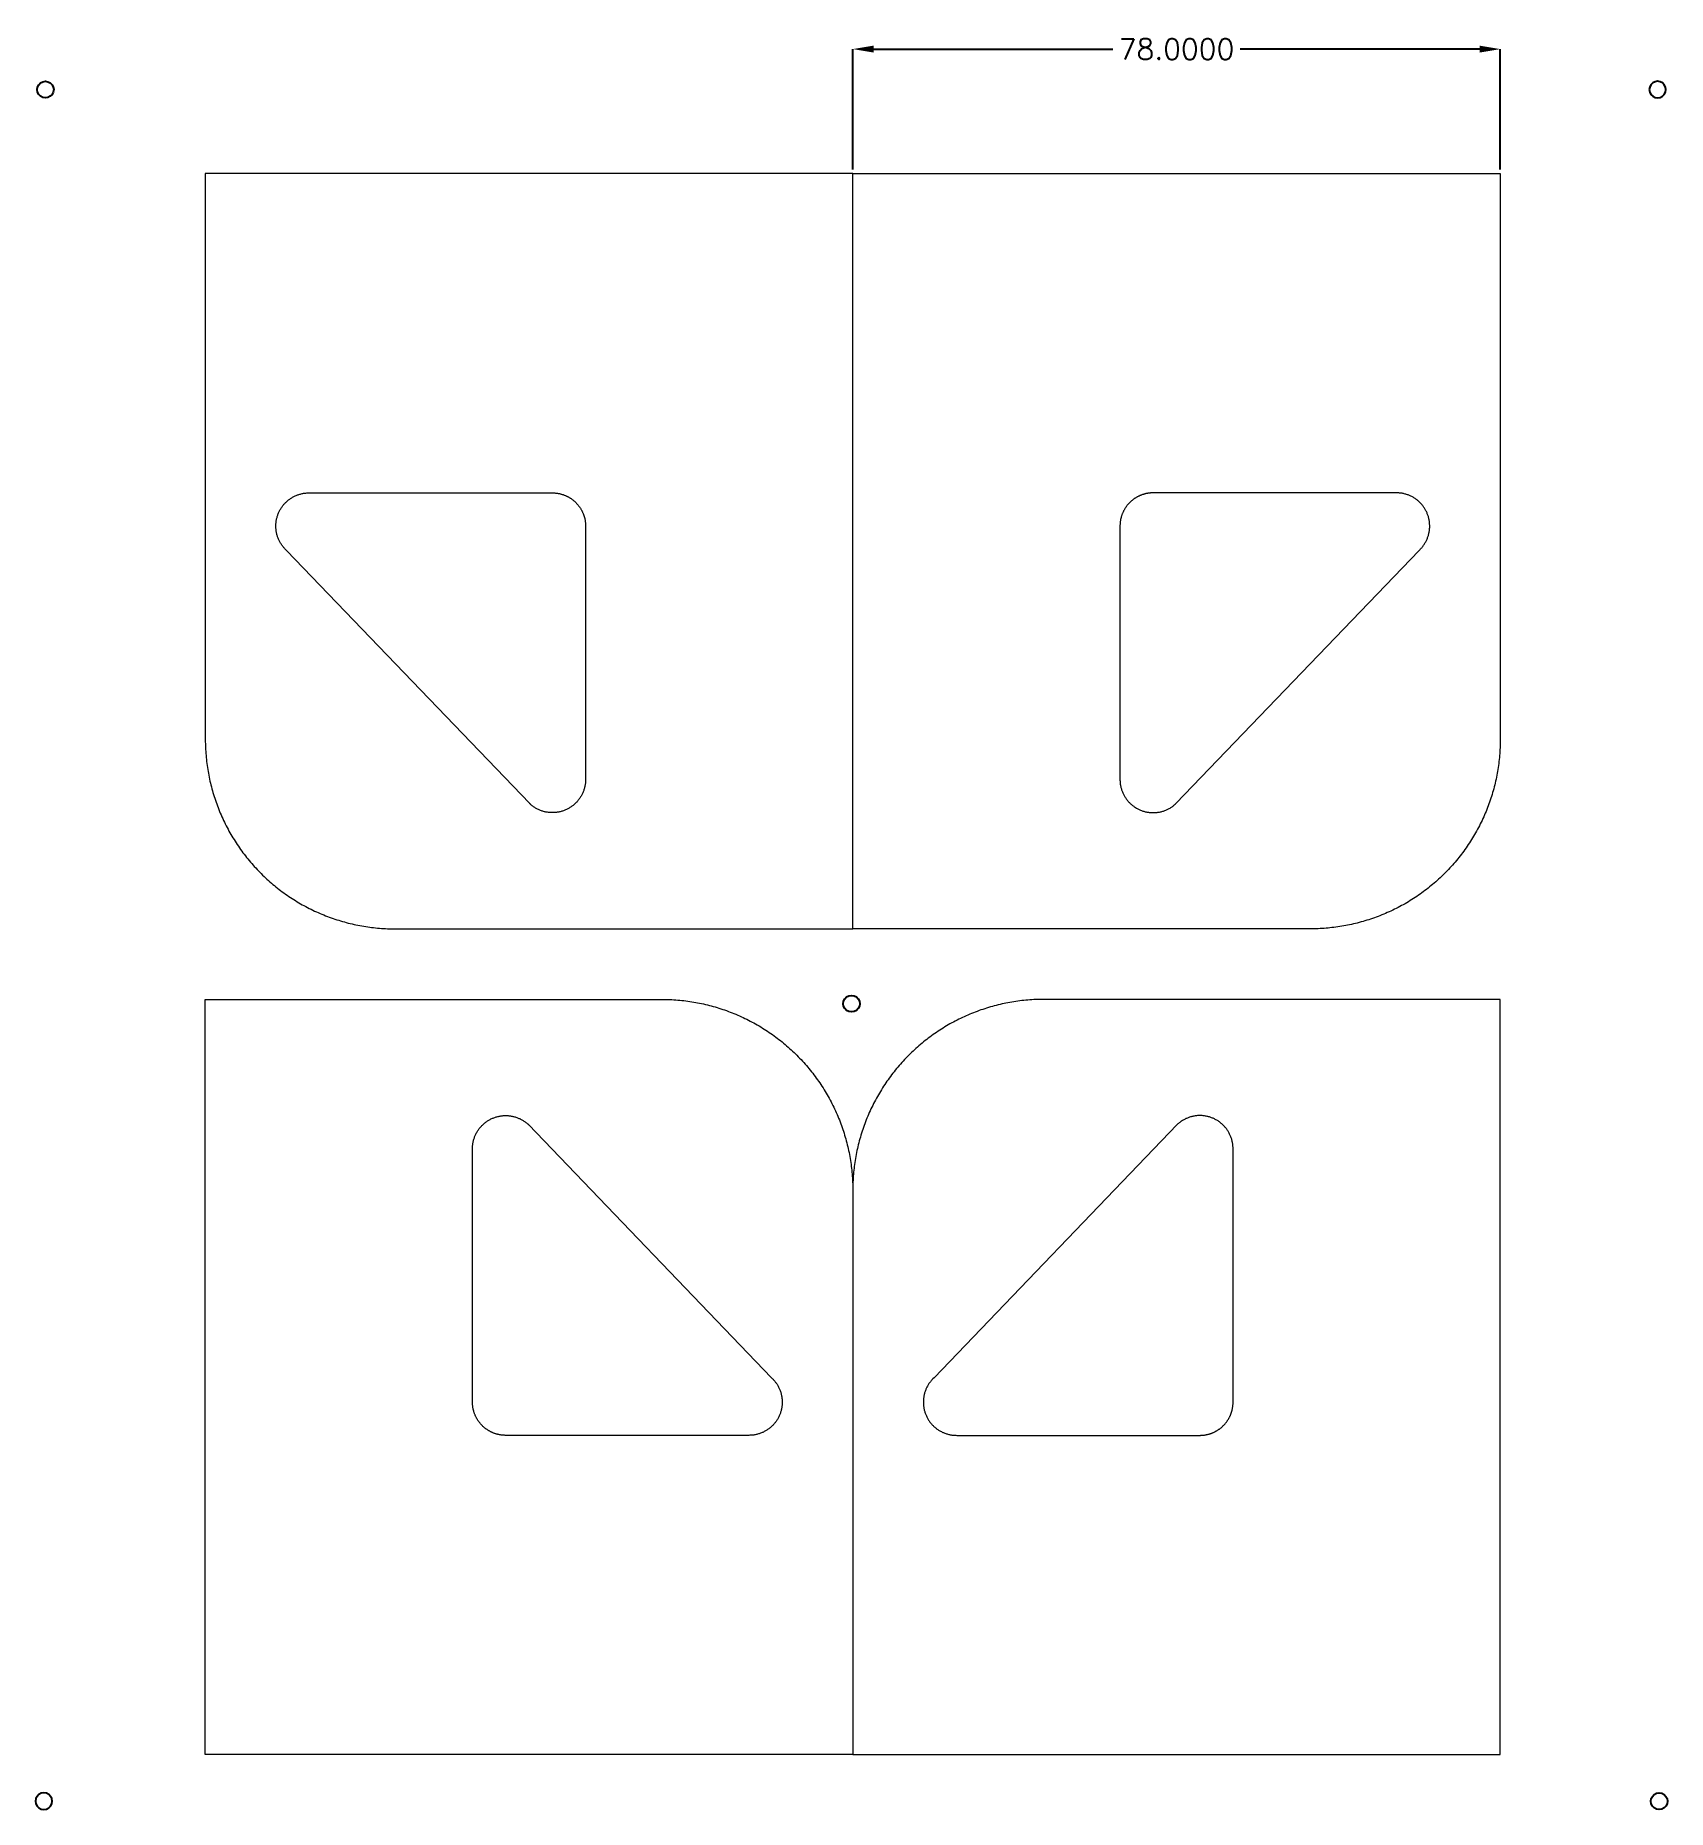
# Model space of a CAD drawing. Header units: millimetres. Extents: x -59 to 138, y 145 to 358.
import ezdxf

# ---------------------------------------------------------------- set-up
doc = ezdxf.new("R2010")
doc.units = ezdxf.units.MM
for name, color, linetype, lineweight in [('DIMENSION', 3, 'Continuous', 25), ('TOP_Full_CutOut_90_1', 7, 'Continuous', 18), ('TOP_Full_CutOut_90_2', 7, 'Continuous', 18)]:
    doc.layers.add(name, color=color, linetype=linetype, lineweight=lineweight)
doc.layers.add('TOP_Full_CutOut_90', color=7, linetype='Continuous')
doc.styles.get("Standard").update_dxf_attribs({"font": 'txt.shx'})
doc.dimstyles.get("Standard").update_dxf_attribs({"dimscale": 100, "dimtxt": 2.5, "dimasz": 2.5, "dimexe": 0, "dimexo": 0.5, "dimgap": 1, "dimtad": 0, "dimtoh": 1, "dimdec": 4, "dimzin": 0, "dimdsep": 46, "dimtxsty": 'Standard', "dimcen": 2.5, "dimadec": 0, "dimazin": 0, "dimtfac": 1, "dimtdec": 4, "dimtofl": 0, "dimtmove": 0, "dimatfit": 3, "dimfxl": 1, "dimtolj": 1, "dimtzin": 0, "dimarcsym": 0})

# ---------------------------------------------------------------- blocks, each defined once
blk = doc.blocks.new('*D18')
at = {"layer": 'Defpoints', "color": 0}
for p in [(117.450505, 356.769673), (39.450492, 341.769673), (117.450505, 341.769662)]:
    blk.add_point(p, dxfattribs=at)
at = {"layer": 'DIMENSION', "color": 0, "lineweight": -2}
for p, q in [((39.450492, 342.269673), (39.450492, 356.769673)), ((41.950492, 356.769673), (70.783832, 356.769673)), ((114.950505, 356.769673), (86.117165, 356.769673)), ((117.450505, 342.269662), (117.450505, 356.769673))]:
    blk.add_line(p, q, dxfattribs=at)
at = {"layer": 'DIMENSION', "color": 0}
for points in [[(41.950492, 357.18634), (41.950492, 356.353006), (39.450492, 356.769673)], [(114.950505, 356.353006), (114.950505, 357.18634), (117.450505, 356.769673)]]:
    blk.add_solid(points, dxfattribs=at)
at = {"layer": 'DIMENSION', "color": 0, "insert": (78.450499, 356.769673), "char_height": 2.5, "attachment_point": 5}
blk.add_mtext('\\A1;78.0000', dxfattribs=at)

msp = doc.modelspace()

# ---------------------------------------------------------------- linework, layer by layer
at = {"layer": 'TOP_Full_CutOut_90'}
for points in [[(-56.811936, 351.893123), (-56.860879, 351.584106), (-57.002919, 351.305338), (-57.224151, 351.084106), (-57.502919, 350.942066), (-57.811936, 350.893123), (-58.120953, 350.942066), (-58.399721, 351.084106), (-58.620953, 351.305338), (-58.762993, 351.584106), (-58.811936, 351.893123), (-58.762993, 352.20214), (-58.620953, 352.480908), (-58.399721, 352.70214), (-58.120953, 352.84418), (-57.811936, 352.893123), (-57.502919, 352.84418), (-57.224151, 352.70214), (-57.002919, 352.480908), (-56.860879, 352.20214), (-56.811936, 351.893123)], [(135.403879, 351.893123), (135.452822, 351.584106), (135.594862, 351.305338), (135.816094, 351.084106), (136.094862, 350.942066), (136.403879, 350.893123), (136.712896, 350.942066), (136.991664, 351.084106), (137.212896, 351.305338), (137.354936, 351.584106), (137.403879, 351.893123), (137.354936, 352.20214), (137.212896, 352.480908), (136.991664, 352.70214), (136.712896, 352.84418), (136.403879, 352.893123), (136.094862, 352.84418), (135.816094, 352.70214), (135.594862, 352.480908), (135.452822, 352.20214), (135.403879, 351.893123)], [(40.295972, 241.7514), (40.247028, 241.442384), (40.104988, 241.163615), (39.883757, 240.942384), (39.604988, 240.800344), (39.295972, 240.7514), (38.986955, 240.800344), (38.708186, 240.942384), (38.486955, 241.163615), (38.344915, 241.442384), (38.295972, 241.7514), (38.344915, 242.060417), (38.486955, 242.339186), (38.708186, 242.560417), (38.986955, 242.702457), (39.295972, 242.7514), (39.604988, 242.702457), (39.883757, 242.560417), (40.104988, 242.339186), (40.247028, 242.060417), (40.295972, 241.7514)], [(-57.006093, 145.657456), (-57.055036, 145.966473), (-57.197076, 146.245241), (-57.418308, 146.466473), (-57.697076, 146.608513), (-58.006093, 146.657456), (-58.31511, 146.608513), (-58.593878, 146.466473), (-58.81511, 146.245241), (-58.95715, 145.966473), (-59.006093, 145.657456), (-58.95715, 145.348439), (-58.81511, 145.069671), (-58.593878, 144.848439), (-58.31511, 144.706399), (-58.006093, 144.657456), (-57.697076, 144.706399), (-57.418308, 144.848439), (-57.197076, 145.069671), (-57.055036, 145.348439), (-57.006093, 145.657456)], [(135.598036, 145.657456), (135.646979, 145.966473), (135.789019, 146.245241), (136.010251, 146.466473), (136.289019, 146.608513), (136.598036, 146.657456), (136.907053, 146.608513), (137.185821, 146.466473), (137.407053, 146.245241), (137.549093, 145.966473), (137.598036, 145.657456), (137.549093, 145.348439), (137.407053, 145.069671), (137.185821, 144.848439), (136.907053, 144.706399), (136.598036, 144.657456), (136.289019, 144.706399), (136.010251, 144.848439), (135.789019, 145.069671), (135.646979, 145.348439), (135.598036, 145.657456)]]:
    msp.add_lwpolyline(points, close=True, dxfattribs=at)
at = {"layer": 'TOP_Full_CutOut_90_1', "linetype": 'Continuous', "ltscale": 5}
for points in [[(-28.763423, 296.359371), (-28.887422, 296.481289), (-28.953592, 296.549516), (-29.018122, 296.619293), (-29.08097, 296.69058), (-29.142111, 296.763344), (-29.201505, 296.837538), (-29.25912, 296.913124), (-29.314922, 296.990057), (-29.36888, 297.068293), (-29.420964, 297.147789), (-29.471145, 297.2285), (-29.519395, 297.310385), (-29.565685, 297.393389), (-29.60999, 297.477469), (-29.652284, 297.562578), (-29.692545, 297.64867), (-29.730749, 297.735694), (-29.766874, 297.823599), (-29.800901, 297.912341), (-29.83281, 298.001863), (-29.86258, 298.092115), (-29.890201, 298.183058), (-29.915653, 298.274627), (-29.93892, 298.36677), (-29.959992, 298.459446), (-29.978858, 298.552596), (-29.995503, 298.646162), (-30.009921, 298.740102), (-30.022103, 298.834361), (-30.032042, 298.92888), (-30.039733, 299.023606), (-30.045171, 299.118494), (-30.048353, 299.213478), (-30.049277, 299.308511), (-30.047943, 299.403544), (-30.044351, 299.498513), (-30.038504, 299.59338), (-30.030405, 299.688069), (-30.020059, 299.782539), (-30.007469, 299.876749), (-29.992646, 299.970626), (-29.975598, 300.064118), (-29.956331, 300.157184), (-29.934858, 300.24977), (-29.911192, 300.341819), (-29.885348, 300.433271), (-29.857336, 300.524089), (-29.827174, 300.61422), (-29.79488, 300.703604), (-29.760472, 300.792193), (-29.723967, 300.879944), (-29.685389, 300.9668), (-29.644757, 301.052717), (-29.602093, 301.137649), (-29.557429, 301.221534), (-29.510782, 301.304336), (-29.462179, 301.38601), (-29.411651, 301.466505), (-29.359225, 301.545774), (-29.304926, 301.623782), (-29.248792, 301.700474), (-29.190856, 301.775805), (-29.131141, 301.849745), (-29.069686, 301.922245), (-29.006527, 301.993264), (-28.941699, 302.062761), (-28.875242, 302.130695), (-28.807184, 302.197035), (-28.737569, 302.26174), (-28.666438, 302.324771), (-28.593829, 302.386096), (-28.51979, 302.445672), (-28.444348, 302.503477), (-28.367552, 302.559476), (-28.289452, 302.613632), (-28.210086, 302.665917), (-28.129503, 302.7163), (-28.047745, 302.764755), (-27.964856, 302.811255), (-27.880887, 302.855771), (-27.79588, 302.898282), (-27.709893, 302.938759), (-27.622973, 302.977179), (-27.535153, 303.013527), (-27.446494, 303.04778), (-27.357057, 303.079912), (-27.26688, 303.109911), (-27.176008, 303.13776), (-27.084505, 303.163442), (-26.992415, 303.186943), (-26.899795, 303.208249), (-26.806694, 303.227348), (-26.713164, 303.24423), (-26.619268, 303.258884), (-26.52504, 303.271304), (-26.430544, 303.281482), (-26.335834, 303.289411), (-26.240965, 303.295089), (-26.145992, 303.29851), (-26.033681, 303.299885), (3.249306, 303.299885), (3.324486, 303.299321), (3.387316, 303.297864), (3.450106, 303.295419), (3.512858, 303.291988), (3.575543, 303.287571), (3.638155, 303.28217), (3.700677, 303.275786), (3.763084, 303.268421), (3.825373, 303.260075), (3.887524, 303.250752), (3.949524, 303.240453), (4.011352, 303.229182), (4.072984, 303.216943), (4.134423, 303.203736), (4.195652, 303.189564), (4.25665, 303.174432), (4.317396, 303.158345), (4.377882, 303.141306), (4.438105, 303.123315), (4.498028, 303.104383), (4.557649, 303.084511), (4.61695, 303.063705), (4.675911, 303.041972), (4.734536, 303.019311), (4.792788, 302.995735), (4.850662, 302.971247), (4.908145, 302.945853), (4.965225, 302.919556), (5.021883, 302.892368), (5.078108, 302.864291), (5.133884, 302.835337), (5.189196, 302.805509), (5.244039, 302.774814), (5.298391, 302.743261), (5.352235, 302.710862), (5.40557, 302.677616), (5.458377, 302.643537), (5.510628, 302.608641), (5.562335, 302.572921), (5.613478, 302.536391), (5.664037, 302.499064), (5.714001, 302.46095), (5.763363, 302.422053), (5.812106, 302.382387), (5.860218, 302.341961), (5.907693, 302.30078), (5.954519, 302.258856), (6.00067, 302.216211), (6.046149, 302.172842), (6.090946, 302.12876), (6.135037, 302.083987), (6.178427, 302.038519), (6.221098, 301.992374), (6.263027, 301.945577), (6.30422, 301.898121), (6.344672, 301.850014), (6.384356, 301.801285), (6.423269, 301.751941), (6.461406, 301.701985), (6.498748, 301.651443), (6.535294, 301.600318), (6.571034, 301.548622), (6.605953, 301.496377), (6.640049, 301.443587), (6.673315, 301.390262), (6.705738, 301.336423), (6.737306, 301.28209), (6.76802, 301.227263), (6.797867, 301.171961), (6.826842, 301.116197), (6.854943, 301.059974), (6.88215, 301.00333), (6.908465, 300.946263), (6.933883, 300.888785), (6.958391, 300.830923), (6.98199, 300.772672), (7.00467, 300.714064), (7.026424, 300.655111), (7.047255, 300.59581), (7.067147, 300.536202), (7.0861, 300.476285), (7.104112, 300.416074), (7.121175, 300.355587), (7.137286, 300.294839), (7.152438, 300.233857), (7.166632, 300.172635), (7.179863, 300.111197), (7.192124, 300.049567), (7.203417, 299.987748), (7.213738, 299.925753), (7.223084, 299.863606), (7.231451, 299.801321), (7.23884, 299.738909), (7.245247, 299.676391), (7.250671, 299.61378), (7.255111, 299.551098), (7.258564, 299.488356), (7.261032, 299.42555), (7.262514, 299.362722), (7.2631, 299.288102), (7.2631, 268.787801), (7.261713, 268.672996), (7.258208, 268.576381), (7.252369, 268.479878), (7.244199, 268.38354), (7.233703, 268.287428), (7.220888, 268.191602), (7.20576, 268.096115), (7.188327, 268.001013), (7.168603, 267.906364), (7.146597, 267.812226), (7.12232, 267.71864), (7.095788, 267.625667), (7.067018, 267.533364), (7.036027, 267.441788), (7.00283, 267.350987), (6.967447, 267.261011), (6.929901, 267.171917), (6.890212, 267.083757), (6.848404, 266.996583), (6.804502, 266.910446), (6.758531, 266.825395), (6.710515, 266.741476), (6.660486, 266.658744), (6.608474, 266.577248), (6.554505, 266.497029), (6.498615, 266.418141), (6.440833, 266.340627), (6.381192, 266.264526), (6.319735, 266.189897), (6.25649, 266.116774), (6.191496, 266.0452), (6.124791, 265.975218), (6.056412, 265.906866), (5.986398, 265.840185), (5.914796, 265.775217), (5.841651, 265.712004), (5.766998, 265.650578), (5.690873, 265.590966), (5.61333, 265.533212), (5.534424, 265.477356), (5.454187, 265.423422), (5.372666, 265.37144), (5.289913, 265.321443), (5.205983, 265.273465), (5.120912, 265.227528), (5.034751, 265.183657), (4.947561, 265.141884), (4.859385, 265.102231), (4.770279, 265.064721), (4.68029, 265.029375), (4.58947, 264.996212), (4.497882, 264.965258), (4.405571, 264.936525), (4.312588, 264.910031), (4.218994, 264.885793), (4.124839, 264.863823), (4.030186, 264.844136), (3.935084, 264.826743), (3.839589, 264.811653), (3.743751, 264.798876), (3.647639, 264.788418), (3.551301, 264.780288), (3.454789, 264.774487), (3.358169, 264.771021), (3.261495, 264.76989), (3.164827, 264.771098), (3.068211, 264.774642), (2.971706, 264.780519), (2.875372, 264.788728), (2.779265, 264.799262), (2.683446, 264.812116), (2.587958, 264.827283), (2.49287, 264.844752), (2.39823, 264.864515), (2.30409, 264.886561), (2.210523, 264.910872), (2.117565, 264.937441), (2.025271, 264.966249), (1.933701, 264.997279), (1.842914, 265.030511), (1.752956, 265.065929), (1.663875, 265.103512), (1.575733, 265.143236), (1.488575, 265.185079), (1.402454, 265.229016), (1.317418, 265.275024), (1.23352, 265.323071), (1.150813, 265.37313), (1.069337, 265.425177), (0.989138, 265.479179), (0.910273, 265.5351), (0.832783, 265.592911), (0.756709, 265.652582), (0.682103, 265.71407), (0.609004, 265.777345), (0.537456, 265.842368), (0.525988, 265.853308)], [(107.664433, 296.359371), (107.788432, 296.481289), (107.854602, 296.549516), (107.919132, 296.619293), (107.98198, 296.69058), (108.043121, 296.763344), (108.102515, 296.837538), (108.16013, 296.913124), (108.215932, 296.990057), (108.26989, 297.068293), (108.321974, 297.147789), (108.372155, 297.2285), (108.420405, 297.310385), (108.466695, 297.393389), (108.511, 297.477469), (108.553294, 297.562578), (108.593555, 297.64867), (108.631759, 297.735694), (108.667884, 297.823599), (108.701911, 297.912341), (108.73382, 298.001863), (108.76359, 298.092115), (108.791211, 298.183058), (108.816663, 298.274627), (108.83993, 298.36677), (108.861002, 298.459446), (108.879868, 298.552596), (108.896513, 298.646162), (108.910931, 298.740102), (108.923113, 298.834361), (108.933052, 298.92888), (108.940743, 299.023606), (108.946181, 299.118494), (108.949363, 299.213478), (108.950287, 299.308511), (108.948953, 299.403544), (108.945361, 299.498513), (108.939514, 299.59338), (108.931415, 299.688069), (108.921069, 299.782539), (108.908479, 299.876749), (108.893656, 299.970626), (108.876608, 300.064118), (108.857341, 300.157184), (108.835868, 300.24977), (108.812202, 300.341819), (108.786358, 300.433271), (108.758346, 300.524089), (108.728184, 300.61422), (108.69589, 300.703604), (108.661482, 300.792193), (108.624977, 300.879944), (108.586399, 300.9668), (108.545767, 301.052717), (108.503103, 301.137649), (108.458439, 301.221534), (108.411792, 301.304336), (108.363189, 301.38601), (108.312661, 301.466505), (108.260235, 301.545774), (108.205936, 301.623782), (108.149802, 301.700474), (108.091866, 301.775805), (108.032151, 301.849745), (107.970696, 301.922245), (107.907537, 301.993264), (107.842709, 302.062761), (107.776252, 302.130695), (107.708194, 302.197035), (107.638579, 302.26174), (107.567448, 302.324771), (107.494839, 302.386096), (107.4208, 302.445672), (107.345358, 302.503477), (107.268562, 302.559476), (107.190462, 302.613632), (107.111096, 302.665917), (107.030513, 302.7163), (106.948755, 302.764755), (106.865866, 302.811255), (106.781897, 302.855771), (106.69689, 302.898282), (106.610903, 302.938759), (106.523983, 302.977179), (106.436163, 303.013527), (106.347504, 303.04778), (106.258067, 303.079912), (106.16789, 303.109911), (106.077018, 303.13776), (105.985515, 303.163442), (105.893425, 303.186943), (105.800805, 303.208249), (105.707704, 303.227348), (105.614174, 303.24423), (105.520278, 303.258884), (105.42605, 303.271304), (105.331554, 303.281482), (105.236844, 303.289411), (105.141975, 303.295089), (105.047002, 303.29851), (104.934691, 303.299885), (75.651704, 303.299885), (75.576524, 303.299321), (75.513694, 303.297864), (75.450904, 303.295419), (75.388152, 303.291988), (75.325467, 303.287571), (75.262855, 303.28217), (75.200333, 303.275786), (75.137926, 303.268421), (75.075637, 303.260075), (75.013486, 303.250752), (74.951486, 303.240453), (74.889658, 303.229182), (74.828026, 303.216943), (74.766587, 303.203736), (74.705358, 303.189564), (74.64436, 303.174432), (74.583614, 303.158345), (74.523128, 303.141306), (74.462905, 303.123315), (74.402982, 303.104383), (74.343361, 303.084511), (74.28406, 303.063705), (74.225099, 303.041972), (74.166474, 303.019311), (74.108222, 302.995735), (74.050348, 302.971247), (73.992865, 302.945853), (73.935785, 302.919556), (73.879127, 302.892368), (73.822902, 302.864291), (73.767126, 302.835337), (73.711814, 302.805509), (73.656971, 302.774814), (73.602619, 302.743261), (73.548775, 302.710862), (73.49544, 302.677616), (73.442633, 302.643537), (73.390382, 302.608641), (73.338675, 302.572921), (73.287532, 302.536391), (73.236973, 302.499064), (73.187009, 302.46095), (73.137647, 302.422053), (73.088904, 302.382387), (73.040792, 302.341961), (72.993317, 302.30078), (72.946491, 302.258856), (72.90034, 302.216211), (72.854861, 302.172842), (72.810064, 302.12876), (72.765973, 302.083987), (72.722583, 302.038519), (72.679912, 301.992374), (72.637983, 301.945577), (72.59679, 301.898121), (72.556338, 301.850014), (72.516654, 301.801285), (72.477741, 301.751941), (72.439604, 301.701985), (72.402262, 301.651443), (72.365716, 301.600318), (72.329976, 301.548622), (72.295057, 301.496377), (72.260961, 301.443587), (72.227695, 301.390262), (72.195272, 301.336423), (72.163704, 301.28209), (72.13299, 301.227263), (72.103143, 301.171961), (72.074168, 301.116197), (72.046067, 301.059974), (72.01886, 301.00333), (71.992545, 300.946263), (71.967127, 300.888785), (71.942619, 300.830923), (71.91902, 300.772672), (71.89634, 300.714064), (71.874586, 300.655111), (71.853755, 300.59581), (71.833863, 300.536202), (71.81491, 300.476285), (71.796898, 300.416074), (71.779835, 300.355587), (71.763724, 300.294839), (71.748572, 300.233857), (71.734378, 300.172635), (71.721147, 300.111197), (71.708886, 300.049567), (71.697593, 299.987748), (71.687272, 299.925753), (71.677926, 299.863606), (71.669559, 299.801321), (71.66217, 299.738909), (71.655763, 299.676391), (71.650339, 299.61378), (71.645899, 299.551098), (71.642446, 299.488356), (71.639978, 299.42555), (71.638496, 299.362722), (71.63791, 299.288102), (71.63791, 268.787801), (71.639297, 268.672996), (71.642802, 268.576381), (71.648641, 268.479878), (71.656811, 268.38354), (71.667307, 268.287428), (71.680122, 268.191602), (71.69525, 268.096115), (71.712683, 268.001013), (71.732407, 267.906364), (71.754413, 267.812226), (71.77869, 267.71864), (71.805222, 267.625667), (71.833992, 267.533364), (71.864983, 267.441788), (71.89818, 267.350987), (71.933563, 267.261011), (71.971109, 267.171917), (72.010798, 267.083757), (72.052606, 266.996583), (72.096508, 266.910446), (72.142479, 266.825395), (72.190495, 266.741476), (72.240524, 266.658744), (72.292536, 266.577248), (72.346505, 266.497029), (72.402395, 266.418141), (72.460177, 266.340627), (72.519818, 266.264526), (72.581275, 266.189897), (72.64452, 266.116774), (72.709514, 266.0452), (72.776219, 265.975218), (72.844598, 265.906866), (72.914612, 265.840185), (72.986214, 265.775217), (73.059359, 265.712004), (73.134012, 265.650578), (73.210137, 265.590966), (73.28768, 265.533212), (73.366586, 265.477356), (73.446823, 265.423422), (73.528344, 265.37144), (73.611097, 265.321443), (73.695027, 265.273465), (73.780098, 265.227528), (73.866259, 265.183657), (73.953449, 265.141884), (74.041625, 265.102231), (74.130731, 265.064721), (74.22072, 265.029375), (74.31154, 264.996212), (74.403128, 264.965258), (74.495439, 264.936525), (74.588422, 264.910031), (74.682016, 264.885793), (74.776171, 264.863823), (74.870824, 264.844136), (74.965926, 264.826743), (75.061421, 264.811653), (75.157259, 264.798876), (75.253371, 264.788418), (75.349709, 264.780288), (75.446221, 264.774487), (75.542841, 264.771021), (75.639515, 264.76989), (75.736183, 264.771098), (75.832799, 264.774642), (75.929304, 264.780519), (76.025638, 264.788728), (76.121745, 264.799262), (76.217564, 264.812116), (76.313052, 264.827283), (76.40814, 264.844752), (76.50278, 264.864515), (76.59692, 264.886561), (76.690487, 264.910872), (76.783445, 264.937441), (76.875739, 264.966249), (76.967309, 264.997279), (77.058096, 265.030511), (77.148054, 265.065929), (77.237135, 265.103512), (77.325277, 265.143236), (77.412435, 265.185079), (77.498556, 265.229016), (77.583592, 265.275024), (77.66749, 265.323071), (77.750197, 265.37313), (77.831673, 265.425177), (77.911872, 265.479179), (77.990737, 265.5351), (78.068227, 265.592911), (78.144301, 265.652582), (78.218907, 265.71407), (78.292006, 265.777345), (78.363554, 265.842368), (78.375022, 265.853308)], [(29.66441, 196.682058), (29.788409, 196.56014), (29.854579, 196.491913), (29.919109, 196.422136), (29.981957, 196.350849), (30.043098, 196.278085), (30.102492, 196.203891), (30.160107, 196.128305), (30.215909, 196.051372), (30.269867, 195.973136), (30.321951, 195.89364), (30.372132, 195.812929), (30.420382, 195.731044), (30.466672, 195.64804), (30.510977, 195.56396), (30.553271, 195.478851), (30.593532, 195.392759), (30.631736, 195.305735), (30.667861, 195.21783), (30.701888, 195.129088), (30.733797, 195.039566), (30.763567, 194.949314), (30.791188, 194.858371), (30.81664, 194.766802), (30.839907, 194.674659), (30.860979, 194.581983), (30.879845, 194.488833), (30.89649, 194.395267), (30.910908, 194.301327), (30.92309, 194.207068), (30.933029, 194.112549), (30.94072, 194.017823), (30.946158, 193.922935), (30.94934, 193.827951), (30.950264, 193.732918), (30.94893, 193.637885), (30.945338, 193.542916), (30.939491, 193.448049), (30.931392, 193.35336), (30.921046, 193.25889), (30.908456, 193.16468), (30.893633, 193.070803), (30.876585, 192.977311), (30.857318, 192.884245), (30.835845, 192.791659), (30.812179, 192.69961), (30.786335, 192.608158), (30.758323, 192.51734), (30.728161, 192.427209), (30.695867, 192.337825), (30.661459, 192.249236), (30.624954, 192.161485), (30.586376, 192.074629), (30.545744, 191.988712), (30.50308, 191.90378), (30.458416, 191.819895), (30.411769, 191.737093), (30.363166, 191.655419), (30.312638, 191.574924), (30.260212, 191.495655), (30.205913, 191.417647), (30.149779, 191.340955), (30.091843, 191.265624), (30.032128, 191.191684), (29.970673, 191.119184), (29.907514, 191.048165), (29.842686, 190.978668), (29.776229, 190.910734), (29.708171, 190.844394), (29.638556, 190.779689), (29.567425, 190.716658), (29.494816, 190.655333), (29.420777, 190.595757), (29.345335, 190.537952), (29.268539, 190.481953), (29.190439, 190.427797), (29.111073, 190.375512), (29.03049, 190.325129), (28.948732, 190.276674), (28.865843, 190.230174), (28.781874, 190.185658), (28.696867, 190.143147), (28.61088, 190.10267), (28.52396, 190.06425), (28.43614, 190.027902), (28.347481, 189.993649), (28.258044, 189.961517), (28.167867, 189.931518), (28.076995, 189.903669), (27.985492, 189.877987), (27.893402, 189.854486), (27.800782, 189.83318), (27.707681, 189.814081), (27.614151, 189.797199), (27.520255, 189.782545), (27.426027, 189.770125), (27.331531, 189.759947), (27.236821, 189.752018), (27.141952, 189.74634), (27.046979, 189.742919), (26.934668, 189.741544), (-2.348319, 189.741544), (-2.423499, 189.742108), (-2.486329, 189.743565), (-2.549119, 189.74601), (-2.611871, 189.749441), (-2.674556, 189.753858), (-2.737168, 189.759259), (-2.79969, 189.765643), (-2.862097, 189.773008), (-2.924386, 189.781354), (-2.986537, 189.790677), (-3.048537, 189.800976), (-3.110365, 189.812247), (-3.171997, 189.824486), (-3.233436, 189.837693), (-3.294665, 189.851865), (-3.355661, 189.866997), (-3.416408, 189.883084), (-3.476905, 189.900126), (-3.537118, 189.918114), (-3.597033, 189.937043), (-3.656662, 189.956918), (-3.715963, 189.977724), (-3.774924, 189.999457), (-3.833549, 190.022118), (-3.891801, 190.045694), (-3.949675, 190.070182), (-4.007158, 190.095576), (-4.064238, 190.121873), (-4.120896, 190.149061), (-4.177121, 190.177138), (-4.232904, 190.206096), (-4.288209, 190.235919), (-4.343045, 190.266611), (-4.397404, 190.298168), (-4.451255, 190.330571), (-4.504579, 190.363809), (-4.557383, 190.397888), (-4.609645, 190.43279), (-4.661354, 190.468512), (-4.712491, 190.505037), (-4.763045, 190.542361), (-4.813014, 190.580479), (-4.862371, 190.619372), (-4.911118, 190.659042), (-4.95924, 190.699476), (-5.006711, 190.740652), (-5.053527, 190.782567), (-5.099683, 190.825217), (-5.145162, 190.868586), (-5.189955, 190.912665), (-5.234054, 190.957446), (-5.27744, 191.002909), (-5.320103, 191.049046), (-5.362043, 191.095856), (-5.403241, 191.143316), (-5.443681, 191.19141), (-5.483366, 191.24014), (-5.522282, 191.289488), (-5.560419, 191.339444), (-5.597764, 191.38999), (-5.634307, 191.44111), (-5.670047, 191.492807), (-5.704969, 191.545055), (-5.739062, 191.597841), (-5.772328, 191.651166), (-5.804749, 191.705001), (-5.836319, 191.759338), (-5.867033, 191.814165), (-5.896878, 191.869464), (-5.925857, 191.925236), (-5.953956, 191.981454), (-5.981163, 192.038099), (-6.007478, 192.095165), (-6.032896, 192.152643), (-6.057404, 192.210505), (-6.081003, 192.268756), (-6.103684, 192.327367), (-6.125437, 192.386317), (-6.146267, 192.445616), (-6.16616, 192.505227), (-6.185114, 192.565145), (-6.203125, 192.625354), (-6.220188, 192.685841), (-6.236299, 192.746589), (-6.251451, 192.807571), (-6.265645, 192.868793), (-6.278876, 192.930231), (-6.291137, 192.991859), (-6.30243, 193.053681), (-6.312751, 193.115677), (-6.322097, 193.177822), (-6.330464, 193.240107), (-6.337853, 193.302519), (-6.34426, 193.365037), (-6.349684, 193.427648), (-6.354124, 193.49033), (-6.357577, 193.553072), (-6.360045, 193.615878), (-6.361527, 193.678706), (-6.362113, 193.753326), (-6.362113, 224.253628), (-6.360726, 224.368433), (-6.357221, 224.465048), (-6.351382, 224.561551), (-6.343212, 224.657889), (-6.332716, 224.754001), (-6.319901, 224.849827), (-6.304773, 224.945314), (-6.28734, 225.040416), (-6.267616, 225.135065), (-6.24561, 225.229203), (-6.221333, 225.322789), (-6.194801, 225.415762), (-6.166031, 225.508065), (-6.13504, 225.599641), (-6.101843, 225.690442), (-6.06646, 225.780418), (-6.028914, 225.869512), (-5.989225, 225.957672), (-5.947417, 226.044846), (-5.903515, 226.130983), (-5.857544, 226.216034), (-5.809528, 226.299953), (-5.759499, 226.382685), (-5.707487, 226.464181), (-5.653518, 226.5444), (-5.597628, 226.623288), (-5.539846, 226.700802), (-5.480205, 226.776903), (-5.418748, 226.851532), (-5.355503, 226.924655), (-5.290509, 226.996229), (-5.223804, 227.066211), (-5.155425, 227.134563), (-5.085411, 227.201244), (-5.013809, 227.266212), (-4.940664, 227.329425), (-4.866011, 227.390851), (-4.789886, 227.450463), (-4.712343, 227.508217), (-4.633437, 227.564073), (-4.5532, 227.618007), (-4.471679, 227.669989), (-4.388926, 227.719986), (-4.304996, 227.767964), (-4.219925, 227.813901), (-4.133764, 227.857772), (-4.046574, 227.899545), (-3.958398, 227.939198), (-3.869292, 227.976708), (-3.779303, 228.012054), (-3.688483, 228.045217), (-3.596895, 228.076171), (-3.504584, 228.104904), (-3.411601, 228.131398), (-3.318007, 228.155636), (-3.223852, 228.177606), (-3.129199, 228.197293), (-3.034097, 228.214686), (-2.938602, 228.229776), (-2.842764, 228.242553), (-2.746652, 228.253011), (-2.650314, 228.261141), (-2.553802, 228.266942), (-2.457182, 228.270408), (-2.360508, 228.271539), (-2.26384, 228.270331), (-2.167224, 228.266787), (-2.070719, 228.26091), (-1.974385, 228.252701), (-1.878278, 228.242167), (-1.782459, 228.229313), (-1.686971, 228.214146), (-1.591883, 228.196677), (-1.497243, 228.176914), (-1.403103, 228.154868), (-1.309536, 228.130557), (-1.216578, 228.103988), (-1.124284, 228.07518), (-1.032714, 228.04415), (-0.941927, 228.010918), (-0.851969, 227.9755), (-0.762888, 227.937917), (-0.674746, 227.898193), (-0.587588, 227.85635), (-0.501467, 227.812413), (-0.416431, 227.766405), (-0.332533, 227.718358), (-0.249826, 227.668299), (-0.16835, 227.616252), (-0.088151, 227.56225), (-0.009286, 227.506329), (0.068204, 227.448518), (0.144278, 227.388847), (0.218884, 227.327359), (0.291983, 227.264084), (0.363531, 227.199061), (0.374999, 227.188121)], [(49.236558, 196.682058), (49.112559, 196.56014), (49.046389, 196.491913), (48.981859, 196.422136), (48.919011, 196.350849), (48.85787, 196.278085), (48.798476, 196.20389), (48.740861, 196.128304), (48.685059, 196.051372), (48.631101, 195.973136), (48.579017, 195.893639), (48.528836, 195.812928), (48.480586, 195.731044), (48.434296, 195.64804), (48.389991, 195.56396), (48.347697, 195.47885), (48.307436, 195.392759), (48.269232, 195.305734), (48.233107, 195.21783), (48.19908, 195.129087), (48.167171, 195.039565), (48.137401, 194.949314), (48.10978, 194.858371), (48.084328, 194.766802), (48.061061, 194.674659), (48.039989, 194.581983), (48.021123, 194.488832), (48.004478, 194.395267), (47.99006, 194.301327), (47.977878, 194.207068), (47.967939, 194.112549), (47.960248, 194.017823), (47.95481, 193.922934), (47.951628, 193.827951), (47.950704, 193.732918), (47.952038, 193.637885), (47.95563, 193.542916), (47.961477, 193.448049), (47.969576, 193.35336), (47.979922, 193.25889), (47.992512, 193.164679), (48.007335, 193.070803), (48.024383, 192.97731), (48.04365, 192.884244), (48.065123, 192.791659), (48.088789, 192.69961), (48.114633, 192.608158), (48.142645, 192.51734), (48.172807, 192.427209), (48.205101, 192.337825), (48.239509, 192.249235), (48.276014, 192.161485), (48.314592, 192.074629), (48.355224, 191.988711), (48.397888, 191.90378), (48.442552, 191.819895), (48.489199, 191.737092), (48.537802, 191.655419), (48.58833, 191.574924), (48.640756, 191.495655), (48.695055, 191.417647), (48.751189, 191.340955), (48.809125, 191.265624), (48.86884, 191.191684), (48.930295, 191.119183), (48.993454, 191.048165), (49.058282, 190.978668), (49.124739, 190.910734), (49.192797, 190.844394), (49.262412, 190.779689), (49.333543, 190.716658), (49.406152, 190.655333), (49.480191, 190.595757), (49.555633, 190.537952), (49.632429, 190.481952), (49.710529, 190.427797), (49.789895, 190.375512), (49.870478, 190.325128), (49.952236, 190.276674), (50.035125, 190.230174), (50.119094, 190.185658), (50.204101, 190.143147), (50.290088, 190.10267), (50.377008, 190.06425), (50.464828, 190.027902), (50.553487, 189.993649), (50.642924, 189.961517), (50.733101, 189.931518), (50.823973, 189.903669), (50.915476, 189.877987), (51.007566, 189.854486), (51.100186, 189.83318), (51.193287, 189.814081), (51.286817, 189.797198), (51.380713, 189.782545), (51.474941, 189.770125), (51.569437, 189.759947), (51.664147, 189.752017), (51.759016, 189.74634), (51.853989, 189.742919), (51.9663, 189.741544), (81.249287, 189.741544), (81.324467, 189.742107), (81.387297, 189.743565), (81.450087, 189.74601), (81.512839, 189.749441), (81.575524, 189.753857), (81.638136, 189.759259), (81.700658, 189.765643), (81.763065, 189.773008), (81.825354, 189.781354), (81.887505, 189.790677), (81.949505, 189.800976), (82.011333, 189.812246), (82.072965, 189.824485), (82.134404, 189.837693), (82.195633, 189.851865), (82.256629, 189.866996), (82.317376, 189.883084), (82.377873, 189.900126), (82.438086, 189.918113), (82.498001, 189.937043), (82.55763, 189.956918), (82.616931, 189.977724), (82.675892, 189.999457), (82.734517, 190.022118), (82.792769, 190.045694), (82.850643, 190.070182), (82.908126, 190.095576), (82.965206, 190.121872), (83.021864, 190.149061), (83.078089, 190.177137), (83.133872, 190.206096), (83.189177, 190.235919), (83.244013, 190.266611), (83.298372, 190.298168), (83.352223, 190.330571), (83.405547, 190.363809), (83.458351, 190.397887), (83.510613, 190.43279), (83.562322, 190.468512), (83.613459, 190.505037), (83.664013, 190.54236), (83.713982, 190.580479), (83.763339, 190.619372), (83.812086, 190.659042), (83.860208, 190.699476), (83.907679, 190.740652), (83.954495, 190.782567), (84.000651, 190.825217), (84.04613, 190.868586), (84.090923, 190.912665), (84.135022, 190.957446), (84.178408, 191.002909), (84.221071, 191.049046), (84.263011, 191.095856), (84.304209, 191.143316), (84.344649, 191.191409), (84.384334, 191.240139), (84.42325, 191.289488), (84.461387, 191.339444), (84.498732, 191.38999), (84.535275, 191.44111), (84.571015, 191.492807), (84.605937, 191.545055), (84.64003, 191.597841), (84.673296, 191.651166), (84.705717, 191.705001), (84.737287, 191.759338), (84.768001, 191.814165), (84.797846, 191.869464), (84.826825, 191.925235), (84.854924, 191.981454), (84.882131, 192.038098), (84.908446, 192.095165), (84.933864, 192.152643), (84.958372, 192.210505), (84.981971, 192.268756), (85.004652, 192.327366), (85.026405, 192.386317), (85.047235, 192.445616), (85.067128, 192.505227), (85.086082, 192.565145), (85.104093, 192.625354), (85.121156, 192.68584), (85.137267, 192.746588), (85.152419, 192.807571), (85.166613, 192.868792), (85.179844, 192.930231), (85.192105, 192.991859), (85.203398, 193.053681), (85.213719, 193.115677), (85.223065, 193.177822), (85.231432, 193.240107), (85.238821, 193.302519), (85.245228, 193.365037), (85.250652, 193.427648), (85.255092, 193.49033), (85.258545, 193.553072), (85.261013, 193.615878), (85.262495, 193.678706), (85.263081, 193.753326), (85.263081, 224.253628), (85.261694, 224.368433), (85.258189, 224.465048), (85.25235, 224.561551), (85.24418, 224.657889), (85.233684, 224.754001), (85.220869, 224.849827), (85.205741, 224.945313), (85.188308, 225.040416), (85.168584, 225.135065), (85.146578, 225.229202), (85.122301, 225.322789), (85.095769, 225.415762), (85.066999, 225.508065), (85.036008, 225.59964), (85.002811, 225.690441), (84.967428, 225.780418), (84.929882, 225.869512), (84.890193, 225.957672), (84.848385, 226.044846), (84.804483, 226.130983), (84.758512, 226.216034), (84.710496, 226.299953), (84.660467, 226.382685), (84.608455, 226.464181), (84.554486, 226.544399), (84.498596, 226.623287), (84.440814, 226.700802), (84.381173, 226.776903), (84.319716, 226.851532), (84.256471, 226.924655), (84.191477, 226.996229), (84.124772, 227.066211), (84.056393, 227.134562), (83.986379, 227.201244), (83.914777, 227.266212), (83.841632, 227.329424), (83.766979, 227.390851), (83.690854, 227.450462), (83.613311, 227.508217), (83.534405, 227.564073), (83.454168, 227.618007), (83.372647, 227.669989), (83.289894, 227.719986), (83.205964, 227.767964), (83.120893, 227.813901), (83.034732, 227.857772), (82.947542, 227.899545), (82.859366, 227.939198), (82.77026, 227.976708), (82.680271, 228.012054), (82.589451, 228.045216), (82.497863, 228.076171), (82.405552, 228.104903), (82.312569, 228.131397), (82.218975, 228.155636), (82.12482, 228.177606), (82.030167, 228.197293), (81.935065, 228.214686), (81.83957, 228.229776), (81.743732, 228.242553), (81.64762, 228.253011), (81.551282, 228.261141), (81.45477, 228.266942), (81.35815, 228.270408), (81.261476, 228.271538), (81.164808, 228.270331), (81.068192, 228.266787), (80.971687, 228.260909), (80.875353, 228.252701), (80.779246, 228.242167), (80.683427, 228.229313), (80.587939, 228.214146), (80.492851, 228.196677), (80.398211, 228.176913), (80.304071, 228.154868), (80.210504, 228.130556), (80.117546, 228.103988), (80.025252, 228.07518), (79.933682, 228.044149), (79.842895, 228.010917), (79.752937, 227.9755), (79.663856, 227.937917), (79.575714, 227.898193), (79.488556, 227.85635), (79.402435, 227.812412), (79.317399, 227.766405), (79.233501, 227.718357), (79.150794, 227.668299), (79.069318, 227.616252), (78.989119, 227.56225), (78.910254, 227.506328), (78.832764, 227.448517), (78.75669, 227.388847), (78.682084, 227.327358), (78.608985, 227.264084), (78.537437, 227.199061), (78.525969, 227.188121)]]:
    msp.add_lwpolyline(points, close=True, dxfattribs=at)
at = {"layer": 'TOP_Full_CutOut_90_2', "linetype": 'Continuous', "ltscale": 5}
for points in [[(39.450492, 341.769673), (-38.549508, 341.769673), (-38.549508, 273.77366), (-38.550092, 273.554132), (-38.548222, 273.314917), (-38.543848, 273.075737), (-38.536969, 272.836616), (-38.527587, 272.597578), (-38.515701, 272.35865), (-38.501315, 272.119864), (-38.484429, 271.88124), (-38.465045, 271.642805), (-38.443165, 271.404585), (-38.418792, 271.166608), (-38.391928, 270.928902), (-38.362577, 270.691488), (-38.33074, 270.454394), (-38.296423, 270.217648), (-38.259629, 269.981275), (-38.220361, 269.745295), (-38.178624, 269.509744), (-38.134424, 269.274644), (-38.087762, 269.040015), (-38.038647, 268.80589), (-37.987084, 268.572294), (-37.933077, 268.33925), (-37.876632, 268.106783), (-37.817755, 267.874917), (-37.756454, 267.643683), (-37.692736, 267.413108), (-37.626607, 267.183207), (-37.558071, 266.95401), (-37.487141, 266.725548), (-37.413824, 266.497843), (-37.338125, 266.270913), (-37.260052, 266.044786), (-37.179617, 265.819495), (-37.096829, 265.59506), (-37.011692, 265.371497), (-36.924219, 265.148841), (-36.834422, 264.927116), (-36.742306, 264.706341), (-36.647884, 264.486543), (-36.551165, 264.267746), (-36.45216, 264.049972), (-36.350878, 263.833247), (-36.247336, 263.617599), (-36.14154, 263.403044), (-36.0335, 263.189606), (-35.923235, 262.977317), (-35.810752, 262.766189), (-35.696063, 262.556253), (-35.579184, 262.34753), (-35.460123, 262.140039), (-35.338896, 261.933808), (-35.215517, 261.728858), (-35.089999, 261.525212), (-34.962355, 261.322893), (-34.832602, 261.121921), (-34.700746, 260.922313), (-34.566809, 260.724101), (-34.430806, 260.527306), (-34.292748, 260.331942), (-34.152652, 260.138034), (-34.010533, 259.945606), (-33.866407, 259.754675), (-33.720289, 259.565264), (-33.572197, 259.377396), (-33.422144, 259.191085), (-33.270149, 259.006358), (-33.116228, 258.823232), (-32.960397, 258.641727), (-32.802674, 258.461865), (-32.643076, 258.283665), (-32.481623, 258.107146), (-32.318327, 257.932325), (-32.153211, 257.759227), (-31.986293, 257.587867), (-31.817588, 257.418263), (-31.647117, 257.250435), (-31.474895, 257.0844), (-31.300945, 256.920179), (-31.125288, 256.75779), (-30.947937, 256.597247), (-30.768915, 256.438571), (-30.588244, 256.281781), (-30.405938, 256.126887), (-30.222017, 255.973911), (-30.036511, 255.822874), (-29.84943, 255.673783), (-29.660798, 255.526662), (-29.470637, 255.381523), (-29.278962, 255.238382), (-29.085805, 255.09726), (-28.891179, 254.958166), (-28.695106, 254.821118), (-28.497607, 254.686129), (-28.298704, 254.553216), (-28.098427, 254.422398), (-27.896787, 254.293679), (-27.693809, 254.16708), (-27.489519, 254.042615), (-27.283934, 253.920294), (-27.07708, 253.800133), (-26.86898, 253.682145), (-26.659659, 253.566345), (-26.449132, 253.45274), (-26.237429, 253.341348), (-26.024571, 253.232177), (-25.810578, 253.125241), (-25.595481, 253.020554), (-25.3793, 252.918124), (-25.162056, 252.817963), (-24.943774, 252.720082), (-24.724483, 252.624494), (-24.504201, 252.531207), (-24.282953, 252.44023), (-24.060765, 252.351577), (-23.83766, 252.265254), (-23.613666, 252.181274), (-23.388804, 252.099643), (-23.163097, 252.020372), (-22.936577, 251.943469), (-22.709261, 251.868941), (-22.481175, 251.796797), (-22.252351, 251.727048), (-22.022805, 251.659696), (-21.792567, 251.594753), (-21.561664, 251.532225), (-21.330116, 251.472118), (-21.097953, 251.414438), (-20.865197, 251.359194), (-20.631879, 251.30639), (-20.398015, 251.256031), (-20.163642, 251.208125), (-19.928777, 251.162675), (-19.69345, 251.119688), (-19.457687, 251.079166), (-19.22151, 251.041117), (-18.98495, 251.005542), (-18.748025, 250.972446), (-18.510773, 250.941834), (-18.273214, 250.913708), (-18.035368, 250.88807), (-17.797269, 250.864925), (-17.558941, 250.844274), (-17.320408, 250.826121), (-17.081703, 250.810466), (-16.842844, 250.797312), (-16.603859, 250.786659), (-16.364774, 250.77851), (-16.125618, 250.772865), (-15.882436, 250.769673), (39.450492, 250.769673)], [(39.450505, 341.769672), (117.450505, 341.769661), (117.450495, 273.773648), (117.451079, 273.55412), (117.449209, 273.314905), (117.444835, 273.075725), (117.437956, 272.836604), (117.428574, 272.597565), (117.416688, 272.35864), (117.402303, 272.119852), (117.385416, 271.881225), (117.366032, 271.642793), (117.344152, 271.404573), (117.319779, 271.166596), (117.292915, 270.928891), (117.263564, 270.691475), (117.231727, 270.454381), (117.19741, 270.217636), (117.160616, 269.981263), (117.121348, 269.745283), (117.079611, 269.509732), (117.035411, 269.274632), (116.988749, 269.040003), (116.939634, 268.805879), (116.888071, 268.572281), (116.834063, 268.339237), (116.777618, 268.106767), (116.718741, 267.874905), (116.657442, 267.643674), (116.593722, 267.413093), (116.527593, 267.183195), (116.459059, 266.954001), (116.388128, 266.725536), (116.31481, 266.497828), (116.23911, 266.270898), (116.161039, 266.044777), (116.080604, 265.819483), (115.997814, 265.595045), (115.912679, 265.371488), (115.825208, 265.148832), (115.735408, 264.927101), (115.643291, 264.706326), (115.54887, 264.486531), (115.452151, 264.267734), (115.353146, 264.04996), (115.251864, 263.833235), (115.148322, 263.617587), (115.042526, 263.403033), (114.934488, 263.189595), (114.824221, 262.977303), (114.711738, 262.766177), (114.597049, 262.556241), (114.48017, 262.347518), (114.361109, 262.140027), (114.239882, 261.933796), (114.116503, 261.728846), (113.990985, 261.5252), (113.863341, 261.322879), (113.733587, 261.121908), (113.601733, 260.922304), (113.467795, 260.724089), (113.331791, 260.527293), (113.193735, 260.331932), (113.053638, 260.138022), (112.911519, 259.945595), (112.767393, 259.754663), (112.621274, 259.565252), (112.473182, 259.377382), (112.323129, 259.191074), (112.171135, 259.006346), (112.017212, 258.823219), (111.861382, 258.641715), (111.70366, 258.461856), (111.544064, 258.283655), (111.382607, 258.107133), (111.219313, 257.932314), (111.054197, 257.759216), (110.887277, 257.587854), (110.718572, 257.41825), (110.548102, 257.250424), (110.37588, 257.084389), (110.20193, 256.920168), (110.026273, 256.757779), (109.848922, 256.597236), (109.6699, 256.43856), (109.489229, 256.28177), (109.306923, 256.126876), (109.123002, 255.9739), (108.937496, 255.822863), (108.750415, 255.673772), (108.561781, 255.526649), (108.371622, 255.381513), (108.179949, 255.238372), (107.98679, 255.097249), (107.792164, 254.958155), (107.596088, 254.821105), (107.398592, 254.686119), (107.199691, 254.553206), (106.99941, 254.422385), (106.797772, 254.293669), (106.594794, 254.167069), (106.390502, 254.042603), (106.184922, 253.920285), (105.978068, 253.800123), (105.769965, 253.682134), (105.560641, 253.566333), (105.350117, 253.45273), (105.138413, 253.341336), (104.925552, 253.232166), (104.711565, 253.125232), (104.496465, 253.020543), (104.280283, 252.918114), (104.063042, 252.817953), (103.844759, 252.720072), (103.625467, 252.624484), (103.405186, 252.531197), (103.183937, 252.44022), (102.961751, 252.351567), (102.738644, 252.265244), (102.514649, 252.181264), (102.289789, 252.099634), (102.064082, 252.020362), (101.837561, 251.943459), (101.610247, 251.868931), (101.38216, 251.796787), (101.153333, 251.727037), (100.92379, 251.659687), (100.693554, 251.594744), (100.462647, 251.532214), (100.231101, 251.472108), (99.998938, 251.414428), (99.766181, 251.359183), (99.53286, 251.306379), (99.299, 251.256022), (99.064625, 251.208115), (98.829762, 251.162666), (98.594435, 251.119678), (98.358668, 251.079157), (98.122495, 251.041108), (97.885933, 251.005533), (97.649013, 250.972438), (97.411758, 250.941824), (97.174195, 250.913698), (96.936352, 250.888061), (96.698254, 250.864916), (96.459924, 250.844265), (96.221392, 250.826112), (95.982687, 250.810457), (95.743828, 250.797303), (95.504843, 250.78665), (95.265759, 250.778501), (95.026603, 250.772856), (94.78342, 250.769664), (39.450492, 250.769672)]]:
    msp.add_lwpolyline(points, close=True, dxfattribs=at)
at = {"layer": 'TOP_Full_CutOut_90_2'}
for points in [[(39.450484, 219.273764), (39.450484, 151.271757), (-38.549516, 151.271757), (-38.549516, 242.271757), (16.458336, 242.271757), (16.691335, 242.270537), (16.932159, 242.266754), (17.172929, 242.260449), (17.413624, 242.251624), (17.654211, 242.240278), (17.894665, 242.226414), (18.134964, 242.210032), (18.375077, 242.191135), (18.614976, 242.169725), (18.854643, 242.145803), (19.094044, 242.119372), (19.333151, 242.090438), (19.571947, 242.059), (19.810398, 242.025063), (20.048482, 241.988632), (20.286172, 241.949708), (20.523441, 241.908299), (20.760261, 241.864406), (20.996609, 241.818037), (21.232462, 241.769194), (21.467787, 241.717885), (21.702562, 241.664115), (21.936763, 241.607889), (22.170363, 241.549212), (22.403333, 241.488094), (22.635651, 241.424539), (22.867291, 241.358554), (23.098226, 241.290148), (23.328434, 241.219328), (23.557887, 241.1461), (23.786562, 241.070473), (24.01443, 240.992457), (24.24147, 240.912058), (24.467659, 240.829285), (24.692965, 240.744148), (24.917364, 240.656659), (25.140836, 240.566824), (25.363361, 240.474651), (25.584905, 240.380154), (25.805444, 240.283344), (26.024961, 240.184229), (26.243428, 240.08282), (26.460817, 239.979131), (26.677113, 239.873169), (26.892286, 239.764948), (27.106313, 239.654482), (27.319176, 239.541776), (27.530843, 239.42685), (27.741293, 239.309715), (27.950505, 239.190382), (28.158459, 239.068865), (28.36513, 238.945174), (28.570493, 238.819328), (28.774524, 238.691339), (28.977207, 238.561219), (29.178517, 238.428983), (29.378427, 238.294649), (29.576923, 238.158227), (29.773977, 238.019735), (29.96957, 237.879188), (30.163685, 237.736596), (30.356294, 237.591981), (30.547374, 237.445359), (30.736911, 237.296745), (30.924882, 237.146151), (31.111267, 236.993597), (31.296041, 236.839102), (31.479187, 236.68268), (31.660689, 236.524347), (31.840521, 236.364122), (32.018662, 236.202026), (32.195099, 236.038071), (32.369812, 235.872274), (32.542774, 235.704661), (32.713972, 235.535247), (32.883389, 235.364047), (33.051003, 235.191083), (33.216798, 235.016372), (33.380753, 234.839935), (33.542849, 234.661794), (33.703074, 234.481962), (33.861407, 234.30046), (34.017829, 234.117314), (34.172324, 233.93254), (34.324878, 233.746155), (34.47547, 233.558186), (34.624087, 233.368647), (34.770711, 233.177563), (34.915323, 232.984957), (35.057913, 232.790845), (35.198461, 232.595252), (35.336955, 232.398196), (35.473378, 232.199698), (35.607711, 231.999788), (35.739946, 231.798479), (35.870065, 231.595798), (35.998055, 231.391766), (36.123901, 231.186403), (36.24759, 230.979734), (36.369111, 230.771778), (36.488443, 230.562563), (36.605577, 230.352116), (36.720503, 230.140449), (36.833209, 229.927586), (36.943675, 229.713559), (37.051896, 229.498386), (37.157857, 229.282091), (37.261549, 229.064699), (37.362957, 228.846232), (37.462071, 228.626719), (37.558881, 228.406178), (37.653378, 228.184634), (37.74555, 227.962112), (37.835387, 227.738637), (37.922877, 227.514234), (38.008012, 227.28893), (38.090785, 227.062743), (38.171183, 226.835704), (38.2492, 226.607835), (38.324827, 226.37916), (38.398055, 226.149707), (38.468875, 225.919499), (38.537281, 225.688564), (38.603266, 225.456924), (38.666821, 225.224606), (38.727939, 224.991636), (38.786616, 224.758036), (38.842842, 224.523835), (38.896612, 224.28906), (38.947921, 224.053735), (38.996764, 223.817885), (39.043134, 223.581533), (39.087026, 223.344709), (39.128435, 223.107445), (39.167359, 222.869755), (39.20379, 222.631671), (39.237727, 222.39322), (39.269165, 222.154423), (39.298099, 221.915316), (39.32453, 221.675916), (39.348452, 221.436249), (39.369862, 221.19635), (39.388759, 220.956237), (39.405141, 220.715937), (39.419005, 220.475484), (39.430351, 220.234897), (39.439176, 219.994202), (39.445481, 219.753432), (39.449264, 219.512606), (39.450453, 219.28554)], [(39.450494, 219.273668), (39.450484, 151.271757), (117.450484, 151.271745), (117.450497, 242.271744), (62.442642, 242.271754), (62.209645, 242.270533), (61.968826, 242.26675), (61.728052, 242.260446), (61.487356, 242.251621), (61.24677, 242.240275), (61.006316, 242.226411), (60.766017, 242.210029), (60.525904, 242.191132), (60.286005, 242.169721), (60.046338, 242.1458), (59.806937, 242.119369), (59.56783, 242.090435), (59.329037, 242.058997), (59.090583, 242.025061), (58.852497, 241.988628), (58.614808, 241.949705), (58.377543, 241.908296), (58.14072, 241.864404), (57.904372, 241.818034), (57.668523, 241.769193), (57.433193, 241.717883), (57.198415, 241.664112), (56.964215, 241.607885), (56.730622, 241.54921), (56.497651, 241.488092), (56.265329, 241.424537), (56.033689, 241.358552), (55.802753, 241.290146), (55.572546, 241.219325), (55.343094, 241.146098), (55.114419, 241.070471), (54.886548, 240.992453), (54.659511, 240.912055), (54.433325, 240.829284), (54.208016, 240.744146), (53.983618, 240.656657), (53.760144, 240.566822), (53.537618, 240.474649), (53.316077, 240.380153), (53.095536, 240.283342), (52.876021, 240.184228), (52.657556, 240.08282), (52.440161, 239.979128), (52.223866, 239.873166), (52.008694, 239.764946), (51.794667, 239.654479), (51.581806, 239.541775), (51.370141, 239.42685), (51.15969, 239.309715), (50.950471, 239.190379), (50.74252, 239.068861), (50.535851, 238.945173), (50.33049, 238.819327), (50.126455, 238.691337), (49.923774, 238.561217), (49.722465, 238.428983), (49.522551, 238.294646), (49.32406, 238.158227), (49.127003, 238.019733), (48.931406, 237.879183), (48.737298, 237.736596), (48.54469, 237.591982), (48.353606, 237.445358), (48.164067, 237.296742), (47.976098, 237.146149), (47.789715, 236.993598), (47.604939, 236.8391), (47.421793, 236.682679), (47.240291, 236.524345), (47.060459, 236.36412), (46.882318, 236.202024), (46.705881, 236.03807), (46.531171, 235.872276), (46.358207, 235.704662), (46.187005, 235.535244), (46.017589, 235.364044), (45.849977, 235.191082), (45.684182, 235.016371), (45.520229, 234.839936), (45.35813, 234.661793), (45.197905, 234.481959), (45.039574, 234.30046), (44.883151, 234.117314), (44.728655, 233.932537), (44.576102, 233.746154), (44.42551, 233.558185), (44.276894, 233.368648), (44.13027, 233.177564), (43.985656, 232.984956), (43.843068, 232.790847), (43.702517, 232.59525), (43.564025, 232.398195), (43.427603, 232.1997), (43.293268, 231.999787), (43.161034, 231.79848), (43.030914, 231.595798), (42.902923, 231.391763), (42.777078, 231.186401), (42.653388, 230.979731), (42.53187, 230.771778), (42.412538, 230.562567), (42.295401, 230.352114), (42.180475, 230.140446), (42.067771, 229.927586), (41.957304, 229.713558), (41.849082, 229.498384), (41.743122, 229.282091), (41.639431, 229.0647), (41.538022, 228.846231), (41.438909, 228.62672), (41.342096, 228.406176), (41.2476, 228.184631), (41.15543, 227.962113), (41.065593, 227.738638), (40.978101, 227.514233), (40.892966, 227.288928), (40.810194, 227.062743), (40.729796, 226.835704), (40.65178, 226.607837), (40.576152, 226.379163), (40.502923, 226.149707), (40.432103, 225.919499), (40.363697, 225.688564), (40.297712, 225.456923), (40.234157, 225.224606), (40.173038, 224.991635), (40.114362, 224.758034), (40.058136, 224.523835), (40.004366, 224.28906), (39.953057, 224.053735), (39.904214, 223.817882), (39.857845, 223.581533), (39.813952, 223.344712), (39.772543, 223.107445), (39.733619, 222.869754), (39.697188, 222.631671), (39.663251, 222.39322), (39.631813, 222.154423), (39.602879, 221.915315), (39.576448, 221.675915), (39.552526, 221.436249), (39.531116, 221.19635), (39.512219, 220.956237), (39.495837, 220.715937), (39.481973, 220.475484), (39.470627, 220.234897), (39.461802, 219.994205), (39.455496, 219.753431), (39.451714, 219.512606), (39.450524, 219.285448)]]:
    msp.add_lwpolyline(points, close=True, dxfattribs=at)

# ---------------------------------------------------------------- dimensions: what is measured, and where the dimension line sits
at = {"layer": 'DIMENSION'}
dim = msp.add_linear_dim(base=(117.450505, 356.769673), p1=(39.450492, 341.769673), p2=(117.450505, 341.769662), dimstyle='Standard', override={"dimscale": 1, "dimlfac": 1, "dimtxsty": 'Standard', "dimsah": 1, "dimtolj": 1}, dxfattribs=at)
dim.commit()
dim.dimension.update_dxf_attribs({"geometry": '*D18', "text_midpoint": (78.450499, 356.769673)})

doc.saveas('drawing.dxf')
